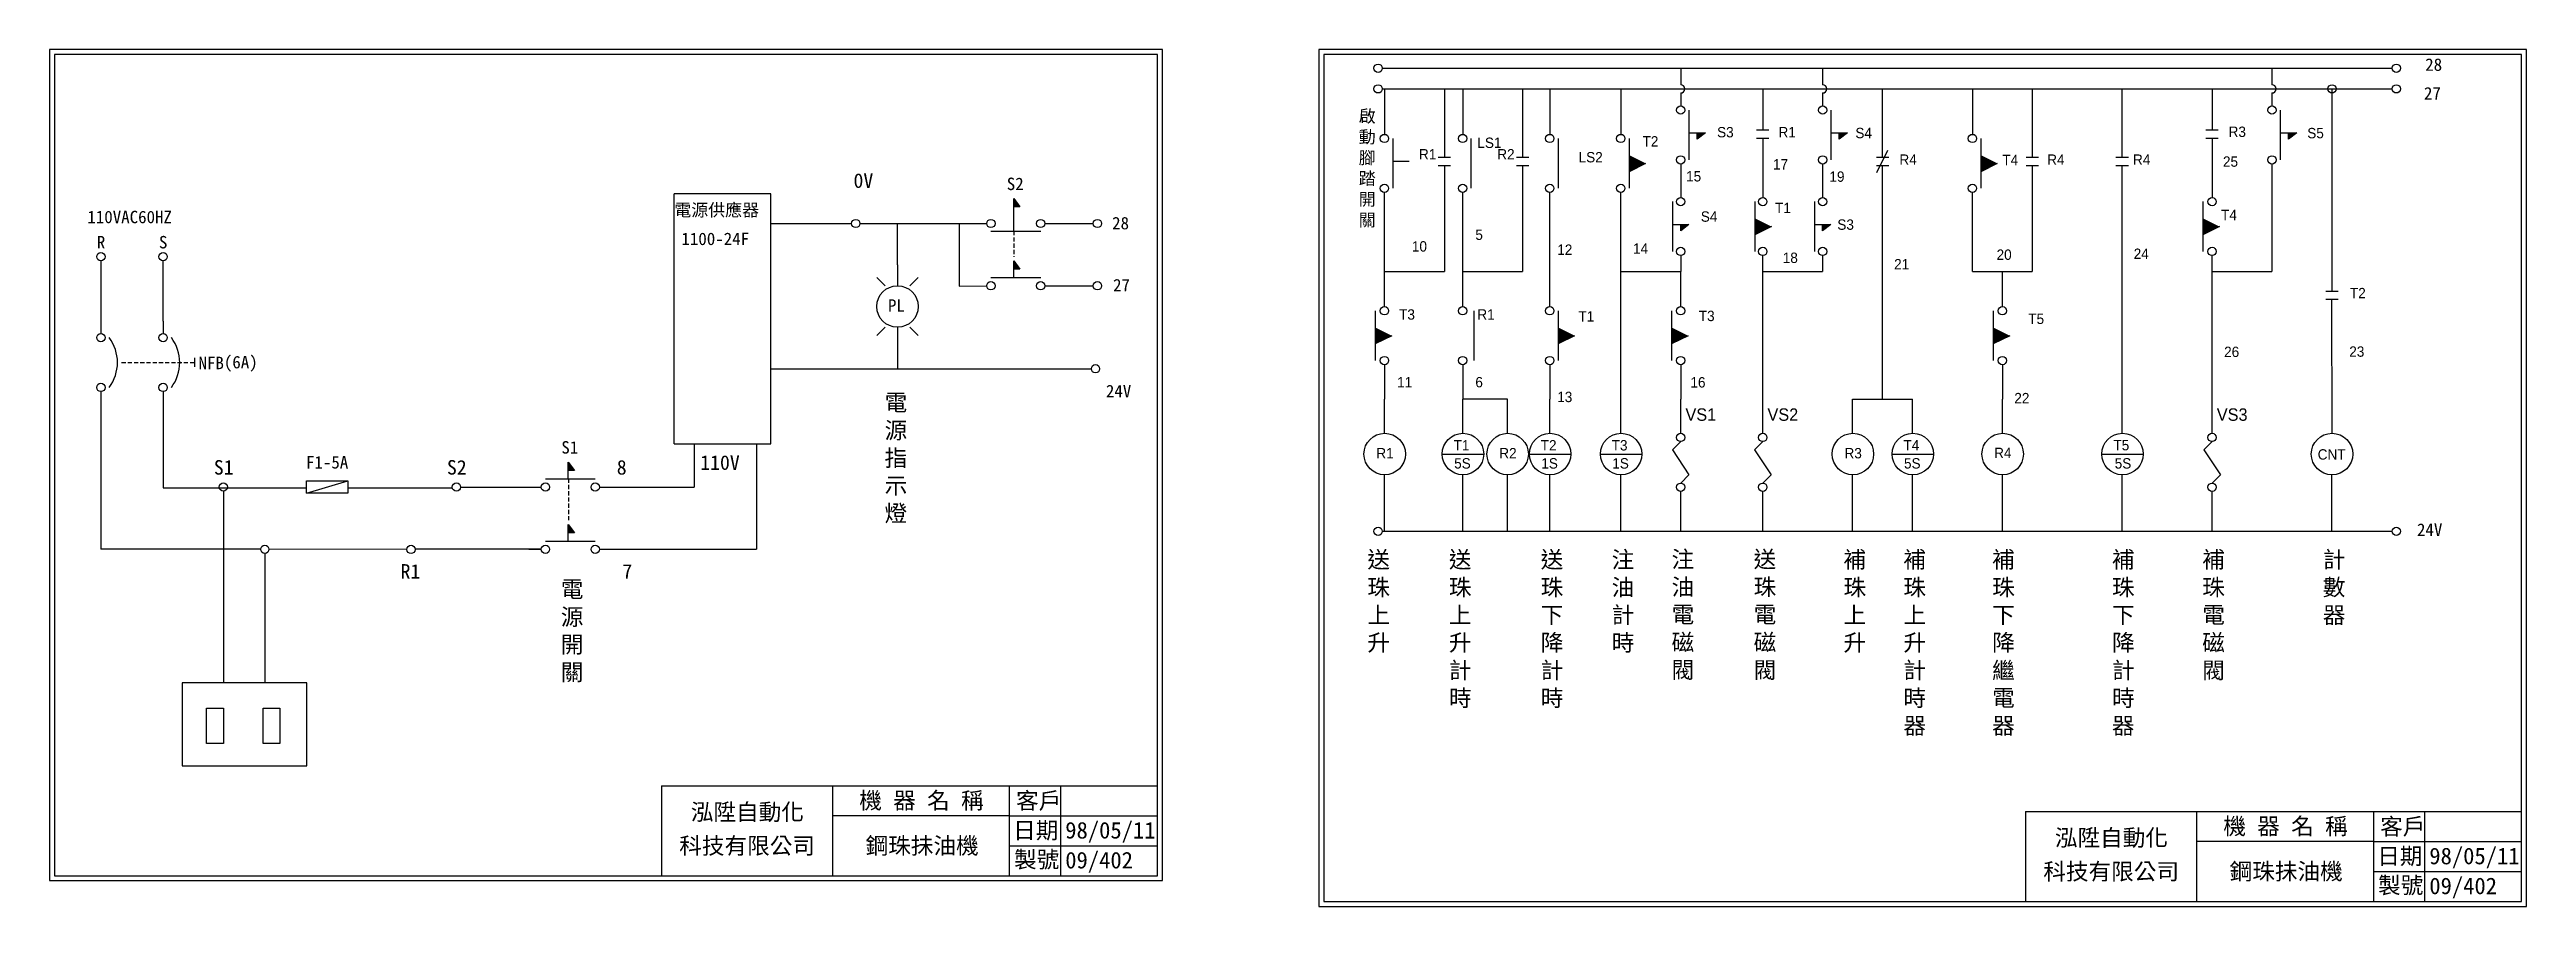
# Model space of a CAD drawing. Extents: x 6 to 603, y -5 to 201.
import ezdxf

# ---------------------------------------------------------------- set-up
doc = ezdxf.new("R2010")
doc.units = 0
doc.header["$MEASUREMENT"] = 0
doc.linetypes.add('HIDDEN9', pattern=[1.5, 1, -0.5])
doc.layers.add('CK_LEVEL_1', color=5, linetype='CONTINUOUS')
doc.layers.add('DIM', color=6, linetype='CONTINUOUS')
doc.styles.add('STSL', font='PMingLiU.ttf')
doc.styles.add('STYLE1', font='KAIU.TTF')
doc.styles.add('STYLE2', font='KAIU.TTF')
doc.styles.add('STYLE3', font='PMingLiU.ttf')
doc.styles.add('STYLE4', font='KAIU.TTF', dxfattribs={"height": 3})

# ---------------------------------------------------------------- blocks, each defined once
blk = doc.blocks.new('NFB2')
at = {"layer": 'DIM', "color": 6, "linetype": 'Continuous'}
for p, q in [((0, 0), (0, -3)), ((15, 0), (15, -3)), ((0, -17), (0, -20)), ((15, -17), (15, -20))]:
    blk.add_line(p, q, dxfattribs=at)
for centre in [(0, -4), (15, -4), (0, -16), (15, -16)]:
    blk.add_circle(centre, 1, dxfattribs=at)
for centre in [(-6, -10), (9, -10)]:
    blk.add_arc(centre, 10, 323.1301, 36.8699, dxfattribs=at)
blk = doc.blocks.new('LOAD')
at = {"layer": 'DIM', "color": 6, "linetype": 'Continuous'}
for p, q in [((0, 0), (0, -5)), ((0, -15), (0, -20))]:
    blk.add_line(p, q, dxfattribs=at)
blk.add_circle((0, -10), 5, dxfattribs=at)
blk = doc.blocks.new('LAMP')
at = {"layer": 'DIM', "color": 6, "linetype": 'Continuous'}
for p, q in [((-3, -5), (-5, -3)), ((5, -3), (3, -5)), ((-3, -15), (-5, -17)), ((3, -15), (5, -17))]:
    blk.add_line(p, q, dxfattribs=at)
blk.add_blockref('LOAD', (0, 0), dxfattribs=at)

msp = doc.modelspace()

# ---------------------------------------------------------------- linework, layer by layer
at = {"layer": 'CK_LEVEL_1', "color": 7, "linetype": 'Continuous'}
for p, q in [((6.09, 201), (6.09, 0.77)), ((274.5, 201), (6.09, 201)), ((7.29, 199.8), (7.29, 1.97)), ((273.3, 199.8), (7.29, 199.8)), ((273.3, 1.97), (273.3, 199.8)), ((274.5, 0.77), (274.5, 201)), ((312.21, 201), (312.21, -5.43)), ((603.49, 201), (312.21, 201)), ((313.41, 199.8), (313.41, -4.23)), ((602.29, 199.8), (313.41, 199.8)), ((602.29, -4.23), (602.29, 199.8)), ((603.49, -5.43), (603.49, 201)), ((602.29, -4.23), (602.29, 193.6)), ((603.49, -5.43), (603.49, 194.8)), ((153.69, 23.62), (153.69, 1.97)), ((237.66, 1.97), (237.66, 23.62)), ((250, 1.97), (250, 23.62)), ((237.66, 16.4), (273.3, 16.4)), ((482.68, 17.42), (482.68, -4.23)), ((566.65, -4.23), (566.65, 17.42)), ((578.99, -4.23), (578.99, 17.42)), ((237.66, 9.18), (273.3, 9.18)), ((566.65, 10.2), (602.29, 10.2)), ((6.09, 0.77), (274.5, 0.77)), ((7.29, 1.97), (273.3, 1.97)), ((566.65, 2.98), (602.29, 2.98)), ((312.21, -5.43), (603.49, -5.43)), ((313.41, -4.23), (602.29, -4.23)), ((335.08, -5.43), (603.49, -5.43)), ((336.28, -4.23), (602.29, -4.23))]:
    msp.add_line(p, q, dxfattribs=at)
at = {"layer": 'DIM', "color": 7, "linetype": 'Continuous'}
for p, q in [((327.52, 196.5), (571.1, 196.5)), ((327.52, 191.54), (571.1, 191.54)), ((328.05, 191.54), (328.05, 180.58)), ((342.5, 191.54), (342.5, 175.09)), ((346.92, 191.54), (346.92, 180.58)), ((361.37, 191.54), (361.37, 175.09)), ((367.93, 191.54), (367.93, 180.58)), ((367.93, 191.54), (367.93, 180.58)), ((385.05, 191.54), (385.05, 180.58)), ((385.05, 191.54), (385.05, 180.58)), ((385.05, 191.54), (385.05, 180.58)), ((385.05, 191.54), (385.05, 180.58)), ((399.5, 196.5), (399.5, 192.54)), ((399.5, 196.5), (399.5, 192.54)), ((419.29, 191.54), (419.29, 181.68)), ((419.29, 191.54), (419.29, 181.68)), ((419.29, 191.54), (419.29, 181.68)), ((419.29, 191.54), (419.29, 181.68)), ((433.74, 196.5), (433.74, 192.54)), ((433.74, 196.5), (433.74, 192.54)), ((448.19, 175.09), (448.19, 191.54)), ((469.86, 191.54), (469.86, 180.58)), ((484.31, 191.54), (484.31, 175.09)), ((505.99, 175.09), (505.99, 191.54)), ((527.66, 191.54), (527.66, 181.68)), ((527.66, 191.54), (527.66, 181.68)), ((527.66, 191.54), (527.66, 181.68)), ((527.66, 191.54), (527.66, 181.68)), ((542.11, 196.5), (542.11, 192.54)), ((542.11, 196.5), (542.11, 192.54)), ((556.6, 142.83), (556.6, 191.54)), ((399.5, 190.54), (399.5, 187.43)), ((399.5, 190.54), (399.5, 187.43)), ((401.5, 186.43), (401.5, 174.43)), ((401.5, 186.43), (401.5, 174.43)), ((401.5, 186.43), (401.5, 174.43)), ((401.5, 186.43), (401.5, 174.43)), ((433.74, 190.54), (433.74, 187.43)), ((433.74, 190.54), (433.74, 187.43)), ((435.74, 186.43), (435.74, 174.43)), ((435.74, 186.43), (435.74, 174.43)), ((435.74, 186.43), (435.74, 174.43)), ((435.74, 186.43), (435.74, 174.43)), ((542.11, 190.54), (542.11, 187.43)), ((542.11, 190.54), (542.11, 187.43)), ((544.11, 186.43), (544.11, 174.43)), ((544.11, 186.43), (544.11, 174.43)), ((544.11, 186.43), (544.11, 174.43)), ((544.11, 186.43), (544.11, 174.43)), ((330.05, 179.58), (330.05, 167.58)), ((348.92, 179.58), (348.92, 167.58)), ((369.93, 179.58), (369.93, 167.58)), ((369.93, 179.58), (369.93, 167.58)), ((387.05, 179.58), (387.05, 167.58)), ((387.05, 179.58), (387.05, 167.58)), ((401.5, 180.93), (405.5, 180.93)), ((401.5, 180.93), (405.5, 180.93)), ((401.5, 180.93), (405.5, 180.93)), ((401.5, 180.93), (405.5, 180.93)), ((403.5, 179.43), (403.5, 180.93)), ((405.5, 180.93), (403.5, 179.43)), ((403.5, 179.43), (403.5, 180.93)), ((405.5, 180.93), (403.5, 179.43)), ((417.79, 181.68), (420.79, 181.68)), ((417.79, 179.68), (420.79, 179.68)), ((419.29, 179.68), (419.29, 165.37)), ((435.74, 180.93), (439.74, 180.93)), ((435.74, 180.93), (439.74, 180.93)), ((435.74, 180.93), (439.74, 180.93)), ((435.74, 180.93), (439.74, 180.93)), ((437.74, 179.43), (437.74, 180.93)), ((439.74, 180.93), (437.74, 179.43)), ((437.74, 179.43), (437.74, 180.93)), ((439.74, 180.93), (437.74, 179.43)), ((471.86, 179.58), (471.86, 167.58)), ((526.16, 181.68), (529.16, 181.68)), ((526.16, 179.68), (529.16, 179.68)), ((527.66, 179.68), (527.66, 165.37)), ((544.11, 180.93), (548.11, 180.93)), ((544.11, 180.93), (548.11, 180.93)), ((544.11, 180.93), (548.11, 180.93)), ((544.11, 180.93), (548.11, 180.93)), ((546.11, 179.43), (546.11, 180.93)), ((548.11, 180.93), (546.11, 179.43)), ((546.11, 179.43), (546.11, 180.93)), ((548.11, 180.93), (546.11, 179.43)), ((330.05, 174.08), (334.05, 174.08)), ((341, 175.09), (344, 175.09)), ((359.87, 175.09), (362.87, 175.09)), ((387.05, 173.58), (391.05, 173.58)), ((391.05, 173.58), (387.05, 171.58)), ((387.05, 173.58), (391.05, 173.58)), ((391.05, 173.58), (387.05, 171.58)), ((399.5, 173.43), (399.5, 165.37)), ((399.5, 173.43), (399.5, 165.37)), ((433.74, 173.43), (433.74, 165.37)), ((433.74, 173.43), (433.74, 165.37)), ((446.69, 175.09), (449.69, 175.09)), ((449.39, 176.72), (446.76, 171.29)), ((471.86, 173.58), (475.86, 173.58)), ((475.86, 173.58), (471.86, 171.58)), ((482.81, 175.09), (485.81, 175.09)), ((504.49, 175.09), (507.49, 175.09)), ((542.11, 173.43), (542.11, 151.37)), ((542.11, 173.43), (542.11, 151.37)), ((341, 173.09), (344, 173.09)), ((342.5, 173.09), (342.5, 147.5)), ((359.87, 173.09), (362.87, 173.09)), ((361.37, 173.09), (361.37, 147.5)), ((446.69, 173.09), (449.69, 173.09)), ((448.19, 116.81), (448.19, 173.09)), ((482.81, 173.09), (485.81, 173.09)), ((484.31, 173.09), (484.31, 147.5)), ((504.49, 173.09), (507.49, 173.09)), ((505.99, 116.81), (505.99, 173.09)), ((180.02, 166.25), (156.77, 166.25)), ((156.77, 106.05), (156.77, 166.25)), ((180.02, 106.05), (180.02, 166.25)), ((238.67, 157.25), (238.64, 165.1)), ((238.64, 165.1), (240.14, 163.1)), ((240.14, 163.1), (238.64, 163.1)), ((328.05, 147.5), (328.05, 166.58)), ((346.92, 147.5), (346.92, 166.58)), ((367.93, 147.5), (367.93, 166.58)), ((367.93, 147.5), (367.93, 166.58)), ((367.93, 139.07), (367.93, 165.31)), ((385.05, 116.81), (385.05, 166.58)), ((385.05, 116.81), (385.05, 166.58)), ((385.05, 116.81), (385.05, 166.58)), ((385.05, 116.81), (385.05, 166.58)), ((397.5, 164.37), (397.5, 152.37)), ((397.5, 164.37), (397.5, 152.37)), ((397.5, 164.37), (397.5, 152.37)), ((397.5, 164.37), (397.5, 152.37)), ((417.4, 164.37), (417.4, 152.37)), ((417.4, 164.37), (417.4, 152.37)), ((431.74, 164.37), (431.74, 152.37)), ((431.74, 164.37), (431.74, 152.37)), ((431.74, 164.37), (431.74, 152.37)), ((431.74, 164.37), (431.74, 152.37)), ((469.86, 147.5), (469.86, 166.58)), ((525.44, 164.37), (525.44, 152.37)), ((525.44, 164.37), (525.44, 152.37)), ((180.02, 159.1), (199.55, 159.1)), ((201.55, 159.1), (232.14, 159.1)), ((210.61, 149.1), (210.61, 159.1)), ((225.46, 159.1), (225.46, 143.98)), ((233.14, 157.25), (245.14, 157.25)), ((246.14, 159.1), (257.84, 159.1)), ((397.5, 158.87), (401.5, 158.87)), ((397.5, 158.87), (401.5, 158.87)), ((397.5, 158.87), (401.5, 158.87)), ((397.5, 158.87), (401.5, 158.87)), ((399.5, 157.37), (399.5, 158.87)), ((401.5, 158.87), (399.5, 157.37)), ((399.5, 157.37), (399.5, 158.87)), ((401.5, 158.87), (399.5, 157.37)), ((417.4, 158.37), (421.4, 158.37)), ((421.4, 158.37), (417.4, 156.37)), ((417.4, 158.37), (421.4, 158.37)), ((421.4, 158.37), (417.4, 156.37)), ((431.74, 158.87), (435.74, 158.87)), ((431.74, 158.87), (435.74, 158.87)), ((431.74, 158.87), (435.74, 158.87)), ((431.74, 158.87), (435.74, 158.87)), ((433.74, 157.37), (433.74, 158.87)), ((435.74, 158.87), (433.74, 157.37)), ((433.74, 157.37), (433.74, 158.87)), ((435.74, 158.87), (433.74, 157.37)), ((525.44, 158.37), (529.44, 158.37)), ((529.44, 158.37), (525.44, 156.37)), ((525.44, 158.37), (529.44, 158.37)), ((529.44, 158.37), (525.44, 156.37)), ((18.48, 150.1), (18.48, 135.6)), ((33.48, 135.6), (33.48, 150.1)), ((238.64, 146.1), (238.64, 150.1)), ((238.64, 150.1), (240.14, 148.1)), ((399.5, 151.37), (399.5, 147.5)), ((399.5, 151.37), (399.5, 147.5)), ((419.29, 116.81), (419.29, 151.37)), ((419.29, 116.81), (419.29, 151.37)), ((419.29, 116.81), (419.29, 151.37)), ((419.29, 116.81), (419.29, 151.37)), ((433.74, 151.37), (433.74, 147.5)), ((433.74, 151.37), (433.74, 147.5)), ((527.66, 116.81), (527.66, 151.37)), ((527.66, 116.81), (527.66, 151.37)), ((527.66, 116.81), (527.66, 151.37)), ((527.66, 116.81), (527.66, 151.37)), ((542.11, 151.37), (542.11, 147.5)), ((542.11, 151.37), (542.11, 147.5)), ((225.46, 143.98), (232.14, 144.08)), ((233.14, 146.1), (245.14, 146.1)), ((240.14, 148.1), (238.64, 148.1)), ((246.14, 144.1), (257.84, 144.1)), ((328.05, 147.5), (342.5, 147.5)), ((328.05, 139.07), (328.05, 147.5)), ((346.92, 139.07), (346.92, 147.5)), ((346.92, 147.5), (361.37, 147.5)), ((385.05, 147.5), (399.5, 147.5)), ((385.05, 147.5), (399.5, 147.5)), ((399.5, 139.07), (399.5, 147.5)), ((399.5, 139.07), (399.5, 147.5)), ((419.29, 147.5), (433.74, 147.5)), ((419.29, 147.5), (433.74, 147.5)), ((469.86, 147.5), (484.31, 147.5)), ((477.09, 139.07), (477.09, 147.5)), ((527.66, 147.5), (542.11, 147.5)), ((527.66, 147.5), (542.11, 147.5)), ((325.83, 138.07), (325.83, 126.07)), ((349.63, 138.07), (349.63, 126.07)), ((369.93, 138.07), (369.93, 126.07)), ((397.29, 138.07), (397.29, 126.07)), ((397.29, 138.07), (397.29, 126.07)), ((474.87, 138.07), (474.87, 126.07)), ((555.1, 142.83), (558.1, 142.83)), ((555.1, 140.83), (558.1, 140.83)), ((556.59, 108.56), (556.56, 140.83)), ((325.83, 132.07), (329.83, 132.07)), ((329.83, 132.07), (325.83, 130.07)), ((369.93, 132.07), (373.93, 132.07)), ((373.93, 132.07), (369.93, 130.07)), ((397.29, 132.07), (401.29, 132.07)), ((401.29, 132.07), (397.29, 130.07)), ((397.29, 132.07), (401.29, 132.07)), ((401.29, 132.07), (397.29, 130.07)), ((474.87, 132.07), (478.87, 132.07)), ((478.87, 132.07), (474.87, 130.07)), ((41.09, 126.72), (41.09, 124.54)), ((210.61, 129.1), (210.61, 124.1)), ((180.02, 124.1), (257.36, 124.1)), ((328.05, 125.07), (328.05, 116.81)), ((346.92, 125.07), (346.92, 116.81)), ((367.93, 125.07), (367.93, 116.81)), ((399.5, 125.07), (399.5, 116.81)), ((399.5, 125.07), (399.5, 116.81)), ((477.09, 125.07), (477.09, 116.81)), ((18.48, 116.6), (18.48, 80.6)), ((33.48, 116.6), (33.48, 95.42)), ((328.05, 108.56), (328.05, 116.81)), ((346.92, 108.56), (346.92, 116.81)), ((357.7, 116.81), (346.92, 116.81)), ((357.7, 108.56), (357.7, 116.81)), ((367.93, 108.56), (367.93, 116.81)), ((385.05, 108.56), (385.05, 116.81)), ((385.05, 108.56), (385.05, 116.81)), ((399.5, 108.56), (399.5, 116.81)), ((399.5, 108.56), (399.5, 116.81)), ((419.29, 108.56), (419.29, 116.81)), ((419.29, 108.56), (419.29, 116.81)), ((440.96, 116.81), (455.41, 116.81)), ((440.96, 108.56), (440.96, 116.81)), ((455.41, 108.56), (455.41, 116.81)), ((477.09, 108.56), (477.09, 116.81)), ((505.99, 108.56), (505.99, 116.81)), ((527.66, 108.56), (527.66, 116.81)), ((527.66, 108.56), (527.66, 116.81)), ((131.2, 97.6), (131.2, 101.6)), ((131.2, 101.6), (132.7, 99.6)), ((156.77, 106.05), (171.77, 106.05)), ((161.6, 106.05), (161.6, 95.6)), ((171.77, 106.05), (180.02, 106.05)), ((176.6, 106.05), (176.6, 80.6)), ((341.99, 103.56), (351.99, 103.56)), ((363.01, 103.56), (373.01, 103.56)), ((380.13, 103.56), (390.13, 103.56)), ((399.5, 106.56), (397.5, 104.56)), ((399.5, 106.56), (397.5, 104.56)), ((397.5, 104.56), (401.5, 98.56)), ((397.5, 104.56), (401.5, 98.56)), ((419.29, 106.56), (417.29, 104.56)), ((419.29, 106.56), (417.29, 104.56)), ((417.29, 104.56), (421.29, 98.56)), ((417.29, 104.56), (421.29, 98.56)), ((450.49, 103.56), (460.49, 103.56)), ((501.06, 103.56), (511.06, 103.56)), ((527.66, 106.56), (525.66, 104.56)), ((527.66, 106.56), (525.66, 104.56)), ((525.66, 104.56), (529.66, 98.56)), ((525.66, 104.56), (529.66, 98.56)), ((68.05, 97.1), (78.05, 97.1)), ((68.05, 94.1), (78.05, 97.1)), ((68.05, 94.1), (68.05, 97.1)), ((78.05, 97.1), (78.05, 94.1)), ((105.24, 95.6), (124.7, 95.6)), ((125.7, 97.6), (137.7, 97.6)), ((132.7, 99.6), (131.2, 99.6)), ((138.7, 95.6), (161.6, 95.6)), ((328.04, 84.94), (328.04, 98.56)), ((346.92, 84.94), (346.92, 98.56)), ((357.7, 84.94), (357.7, 98.56)), ((367.93, 84.94), (367.93, 98.56)), ((385.05, 84.94), (385.05, 98.56)), ((385.05, 84.94), (385.05, 98.56)), ((401.5, 98.56), (399.5, 96.56)), ((401.5, 98.56), (399.5, 96.56)), ((421.29, 98.56), (419.29, 96.56)), ((421.29, 98.56), (419.29, 96.56)), ((440.96, 84.94), (440.96, 98.56)), ((455.41, 84.94), (455.41, 98.56)), ((477.08, 84.94), (477.08, 98.56)), ((505.98, 84.94), (505.98, 98.56)), ((529.66, 98.56), (527.66, 96.56)), ((529.66, 98.56), (527.66, 96.56)), ((556.55, 84.94), (556.55, 98.56)), ((33.48, 95.42), (47.04, 95.42)), ((33.48, 95.42), (68.05, 95.42)), ((48.05, 94.61), (48.05, 48.4)), ((78.05, 94.1), (68.05, 94.1)), ((78.05, 95.42), (103.26, 95.42)), ((84.51, 95.42), (88.95, 95.42)), ((95.95, 95.42), (102.23, 95.42)), ((399.5, 84.94), (399.5, 94.56)), ((399.5, 84.94), (399.5, 94.56)), ((419.29, 84.94), (419.29, 94.56)), ((419.29, 84.94), (419.29, 94.56)), ((527.65, 84.94), (527.66, 94.56)), ((527.65, 84.94), (527.66, 94.56)), ((131.2, 82.6), (131.2, 86.6)), ((131.2, 86.6), (132.7, 84.6)), ((132.7, 84.6), (131.2, 84.6)), ((327.52, 84.94), (571.1, 84.94)), ((57.02, 80.6), (18.48, 80.6)), ((58.05, 79.61), (58.05, 48.4)), ((92.28, 80.58), (59.02, 80.6)), ((124.7, 80.6), (94.28, 80.6)), ((101.85, 80.6), (95.95, 80.6)), ((101.85, 80.6), (95.95, 80.6)), ((101.85, 80.6), (97.3, 80.6)), ((101.85, 80.6), (97.5, 80.6)), ((101.85, 80.6), (97.5, 80.6)), ((101.85, 80.6), (97.5, 80.6)), ((101.85, 80.6), (97.5, 80.6)), ((124.7, 80.6), (120.99, 80.6)), ((121.7, 80.6), (124.7, 80.6)), ((125.7, 82.6), (137.7, 82.6)), ((138.7, 80.6), (176.6, 80.6)), ((38.12, 48.4), (38.12, 28.4)), ((68.12, 48.4), (38.12, 48.4)), ((68.12, 28.4), (68.12, 48.4)), ((38.12, 28.4), (68.12, 28.4)), ((153.69, 23.62), (273.3, 23.62)), ((194.94, 23.62), (194.94, 1.97)), ((237.66, 16.4), (194.94, 16.4)), ((482.68, 17.42), (602.29, 17.42)), ((523.92, 17.42), (523.92, -4.23)), ((566.65, 10.2), (523.92, 10.2))]:
    msp.add_line(p, q, dxfattribs=at)
at = {"layer": 'DIM', "color": 7, "linetype": 'HIDDEN9'}
for p, q in [((238.67, 157.25), (238.67, 151.1)), ((23.48, 125.6), (41.09, 125.6)), ((131.23, 97.6), (131.23, 87.6))]:
    msp.add_line(p, q, dxfattribs=at)
at = {"layer": 'DIM', "color": 7, "linetype": 'Continuous'}
for points in [[(43.98, 42.33), (48.05, 42.33), (48.05, 33.81), (43.98, 33.81)], [(57.59, 42.33), (61.66, 42.33), (61.66, 33.81), (57.59, 33.81)]]:
    msp.add_lwpolyline(points, close=True, dxfattribs=at)
for centre, radius in [((326.52, 196.5), 1), ((572.1, 196.5), 1), ((326.52, 191.54), 1), ((556.6, 191.54), 1), ((572.1, 191.54), 1), ((399.5, 186.43), 1), ((399.5, 186.43), 1), ((433.74, 186.43), 1), ((433.74, 186.43), 1), ((542.11, 186.43), 1), ((542.11, 186.43), 1), ((328.05, 179.58), 1), ((346.92, 179.58), 1), ((367.93, 179.58), 1), ((367.93, 179.58), 1), ((385.05, 179.58), 1), ((385.05, 179.58), 1), ((385.05, 179.58), 1), ((385.05, 179.58), 1), ((469.86, 179.58), 1), ((399.5, 174.43), 1), ((399.5, 174.43), 1), ((433.74, 174.43), 1), ((433.74, 174.43), 1), ((542.11, 174.43), 1), ((542.11, 174.43), 1), ((328.05, 167.58), 1), ((346.92, 167.58), 1), ((367.93, 167.58), 1), ((367.93, 167.58), 1), ((385.05, 167.58), 1), ((385.05, 167.58), 1), ((385.05, 167.58), 1), ((385.05, 167.58), 1), ((469.86, 167.58), 1), ((399.5, 164.37), 1), ((399.5, 164.37), 1), ((399.5, 164.37), 1), ((399.5, 164.37), 1), ((419.29, 164.37), 1), ((419.29, 164.37), 1), ((419.29, 164.37), 1), ((419.29, 164.37), 1), ((433.74, 164.37), 1), ((433.74, 164.37), 1), ((433.74, 164.37), 1), ((433.74, 164.37), 1), ((527.66, 164.37), 1), ((527.66, 164.37), 1), ((527.66, 164.37), 1), ((527.66, 164.37), 1), ((200.55, 159.1), 1), ((233.14, 159.1), 1), ((245.14, 159.1), 1), ((258.84, 159.1), 1), ((18.48, 151.1), 1), ((33.48, 151.1), 1), ((399.5, 152.37), 1), ((399.5, 152.37), 1), ((399.5, 152.37), 1), ((399.5, 152.37), 1), ((419.29, 152.37), 1), ((419.29, 152.37), 1), ((419.29, 152.37), 1), ((419.29, 152.37), 1), ((433.74, 152.37), 1), ((433.74, 152.37), 1), ((433.74, 152.37), 1), ((433.74, 152.37), 1), ((527.66, 152.37), 1), ((527.66, 152.37), 1), ((527.66, 152.37), 1), ((527.66, 152.37), 1), ((233.14, 144.1), 1), ((245.14, 144.1), 1), ((258.84, 144.1), 1), ((328.05, 138.07), 1), ((346.92, 138.07), 1), ((367.93, 138.07), 1), ((399.5, 138.07), 1), ((399.5, 138.07), 1), ((477.09, 138.07), 1), ((328.05, 126.07), 1), ((346.92, 126.07), 1), ((367.93, 126.07), 1), ((399.5, 126.07), 1), ((399.5, 126.07), 1), ((477.09, 126.07), 1), ((258.36, 124.1), 1), ((328.12, 103.56), 5), ((346.99, 103.56), 5), ((357.77, 103.56), 5), ((368.01, 103.56), 5), ((385.13, 103.56), 5), ((385.13, 103.56), 5), ((399.5, 107.56), 1), ((399.5, 107.56), 1), ((419.29, 107.56), 1), ((419.29, 107.56), 1), ((441.04, 103.56), 5), ((455.49, 103.56), 5), ((477.16, 103.56), 5), ((506.06, 103.56), 5), ((527.66, 107.56), 1), ((527.66, 107.56), 1), ((556.6, 103.56), 5), ((48.02, 95.6), 1), ((104.24, 95.6), 1), ((125.7, 95.6), 1), ((137.7, 95.6), 1), ((399.5, 95.56), 1), ((399.5, 95.56), 1), ((419.29, 95.56), 1), ((419.29, 95.56), 1), ((527.66, 95.56), 1), ((527.66, 95.56), 1), ((326.52, 84.94), 1), ((572.1, 84.94), 1), ((58.02, 80.6), 1), ((93.28, 80.57), 1), ((125.7, 80.6), 1), ((137.7, 80.6), 1)]:
    msp.add_circle(centre, radius, dxfattribs=at)
for centre in [(399.5, 191.54), (433.74, 191.54), (542.11, 191.54)]:
    msp.add_arc(centre, 1, 270, 90, dxfattribs=at)
for points in [[(405.5, 180.93), (403.5, 180.93), (403.5, 179.43)], [(405.5, 180.93), (403.5, 180.93), (403.5, 179.43)], [(439.74, 180.93), (437.74, 180.93), (437.74, 179.43)], [(439.74, 180.93), (437.74, 180.93), (437.74, 179.43)], [(548.11, 180.93), (546.11, 180.93), (546.11, 179.43)], [(548.11, 180.93), (546.11, 180.93), (546.11, 179.43)], [(391.05, 173.58), (387.05, 175.58), (387.05, 171.58)], [(391.05, 173.58), (387.05, 175.58), (387.05, 171.58)], [(475.86, 173.58), (471.86, 175.58), (471.86, 171.58)], [(238.64, 165.1), (238.64, 163.1), (240.14, 163.1)], [(401.5, 158.87), (399.5, 158.87), (399.5, 157.37)], [(401.5, 158.87), (399.5, 158.87), (399.5, 157.37)], [(421.4, 158.37), (417.4, 160.37), (417.4, 156.37)], [(421.4, 158.37), (417.4, 160.37), (417.4, 156.37)], [(435.74, 158.87), (433.74, 158.87), (433.74, 157.37)], [(435.74, 158.87), (433.74, 158.87), (433.74, 157.37)], [(529.44, 158.37), (525.44, 160.37), (525.44, 156.37)], [(529.44, 158.37), (525.44, 160.37), (525.44, 156.37)], [(238.64, 150.1), (238.64, 148.1), (240.14, 148.1)], [(329.83, 132.07), (325.83, 134.07), (325.83, 130.07)], [(373.93, 132.07), (369.93, 134.07), (369.93, 130.07)], [(401.29, 132.07), (397.29, 134.07), (397.29, 130.07)], [(401.29, 132.07), (397.29, 134.07), (397.29, 130.07)], [(478.87, 132.07), (474.87, 134.07), (474.87, 130.07)], [(131.2, 101.6), (131.2, 99.6), (132.7, 99.6)], [(131.2, 86.6), (131.2, 84.6), (132.7, 84.6)]]:
    msp.add_solid(points, dxfattribs=at)

# ---------------------------------------------------------------- block references
for name, p in [('LAMP', (210.61, 149.1)), ('NFB2', (18.48, 135.6))]:
    msp.add_blockref(name, p, dxfattribs=at)

# ---------------------------------------------------------------- texts
for s, height, style, p in [('28', 3, 'STYLE1', (579.07, 195.88)), ('27', 3, 'STYLE1', (578.77, 188.97)), ('LS1', 2.5, 'STSL', (350.46, 177.3)), ('T2', 2.5, 'STSL', (390.3, 177.64)), ('S3', 2.5, 'STSL', (408.28, 179.85)), ('R1', 2.5, 'STSL', (423.09, 179.85)), ('S4', 2.5, 'STSL', (441.63, 179.65)), ('R3', 2.5, 'STSL', (531.65, 179.95)), ('S5', 2.5, 'STSL', (550.62, 179.63)), ('R1', 2.5, 'STSL', (336.39, 174.53)), ('R2', 2.5, 'STSL', (355.26, 174.53)), ('LS2', 2.5, 'STSL', (374.88, 173.82)), ('17', 2.5, 'STSL', (421.76, 172.1)), ('R4', 2.5, 'STSL', (452.26, 173.24)), ('T4', 2.5, 'STSL', (477.08, 173.15)), ('R4', 2.5, 'STSL', (487.9, 173.24)), ('R4', 2.5, 'STSL', (508.6, 173.24)), ('25', 2.5, 'STSL', (530.29, 172.77)), ('0V', 3.5, 'STYLE1', (200, 167.68)), ('15', 2.5, 'STSL', (400.81, 169.22)), ('19', 2.5, 'STSL', (435.37, 169.15)), ('110VAC60HZ', 3, 'STYLE1', (15.21, 159.17)), ('S4', 2.5, 'STSL', (404.35, 159.52)), ('T1', 2.5, 'STSL', (422.26, 161.59)), ('T4', 2.5, 'STSL', (529.83, 159.9)), ('R', 3, 'STYLE1', (17.48, 153.1)), ('S', 3, 'STYLE1', (32.48, 153.1)), ('28', 3, 'STYLE1', (262.37, 157.69)), ('5', 2.5, 'STSL', (349.98, 155.14)), ('S3', 2.5, 'STSL', (437.28, 157.58)), ('10', 2.5, 'STSL', (334.67, 152.34)), ('12', 2.5, 'STSL', (369.73, 151.54)), ('14', 2.5, 'STSL', (388, 151.81)), ('18', 2.5, 'STSL', (424.12, 149.59)), ('21', 2.5, 'STSL', (450.97, 148.04)), ('20', 2.5, 'STSL', (475.69, 150.34)), ('24', 2.5, 'STSL', (508.76, 150.56)), ('27', 3, 'STYLE1', (262.6, 142.74)), ('T2', 2.5, 'STSL', (560.91, 141.08)), ('T3', 2.5, 'STSL', (331.59, 135.93)), ('R1', 2.5, 'STSL', (350.46, 135.93)), ('T1', 2.5, 'STSL', (374.84, 135.47)), ('T3', 2.5, 'STSL', (403.87, 135.58)), ('T5', 2.5, 'STSL', (483.34, 134.88)), ('NFB', 3, 'STYLE1', (42.02, 124)), ('(6A)', 3, 'STYLE1', (48.14, 124.2)), ('26', 2.5, 'STSL', (530.57, 126.93)), ('23', 2.5, 'STSL', (560.75, 126.99)), ('24V', 3, 'STYLE1', (260.87, 117.22)), ('11', 2.5, 'STSL', (331.11, 119.62)), ('6', 2.5, 'STSL', (349.98, 119.62)), ('16', 2.5, 'STSL', (401.85, 119.58)), ('13', 2.5, 'STSL', (369.73, 116.06)), ('VS1', 3, 'STSL', (400.65, 111.56)), ('VS2', 3, 'STSL', (420.43, 111.56)), ('22', 2.5, 'STSL', (479.97, 115.78)), ('VS3', 3, 'STSL', (528.8, 111.56)), ('S1', 3.5, 'STYLE1', (45.72, 98.6)), ('F1-5A', 3, 'STYLE1', (67.94, 100.07)), ('S2', 3.5, 'STYLE1', (101.94, 98.6)), ('8', 3.5, 'STYLE1', (142.9, 98.6)), ('110V', 3.5, 'STYLE1', (163.03, 99.75)), ('R1', 2.5, 'STSL', (326.1, 102.51)), ('T1', 2.5, 'STSL', (344.73, 104.41)), ('5S', 2.5, 'STSL', (344.87, 100.06)), ('R2', 2.5, 'STSL', (355.75, 102.51)), ('T2', 2.5, 'STSL', (365.74, 104.41)), ('1S', 2.5, 'STSL', (365.88, 100.06)), ('T3', 2.5, 'STSL', (382.86, 104.41)), ('1S', 2.5, 'STSL', (383, 100.06)), ('R3', 2.5, 'STSL', (439.01, 102.51)), ('T4', 2.5, 'STSL', (453.22, 104.41)), ('5S', 2.5, 'STSL', (453.36, 100.06)), ('R4', 2.5, 'STSL', (475.1, 102.58)), ('T5', 2.5, 'STSL', (503.87, 104.44)), ('5S', 2.5, 'STSL', (504.18, 100.06)), ('CNT', 2.5, 'STSL', (553.14, 102.21)), ('24V', 3, 'STYLE1', (577.08, 83.83)), ('R1', 3.5, 'STYLE1', (90.76, 73.53)), ('7', 3.5, 'STYLE1', (144.26, 73.53)), ('泓陞自動化', 4, 'STYLE2', (160.76, 15.32)), ('機 器 名 稱', 4, 'STYLE2', (201.4, 18.1)), ('客戶', 4, 'STYLE2', (239.21, 18.03)), ('日期', 4, 'STYLE2', (238.5, 10.9)), ('98/05/11', 4, 'STYLE1', (251.07, 10.92)), ('泓陞自動化', 4, 'STYLE2', (489.75, 9.12)), ('機 器 名 稱', 4, 'STYLE2', (530.39, 11.9)), ('客戶', 4, 'STYLE2', (568.2, 11.82)), ('科技有限公司', 4, 'STYLE2', (157.97, 7.19)), ('鋼珠抺油機', 4, 'STYLE2', (202.91, 7.22)), ('製號', 4, 'STYLE2', (238.71, 3.87)), ('09/402', 4, 'STYLE1', (251.07, 3.71)), ('日期', 4, 'STYLE2', (567.49, 4.7)), ('98/05/11', 4, 'STYLE1', (580.06, 4.72)), ('科技有限公司', 4, 'STYLE2', (486.96, 0.99)), ('鋼珠抺油機', 4, 'STYLE2', (531.9, 1.02)), ('製號', 4, 'STYLE2', (567.7, -2.33)), ('09/402', 4, 'STYLE1', (580.06, -2.49))]:
    msp.add_text(s, height=height, dxfattribs=dict(at, style=style)).set_placement(p)
at = {"layer": 'DIM', "color": 7, "linetype": 'HIDDEN9', "style": 'STYLE1'}
for s, p in [('S2', (236.96, 167.15)), ('PL', (208.31, 137.84)), ('S1', (129.53, 103.66))]:
    msp.add_text(s, height=3, dxfattribs=at).set_placement(p)
at = {"layer": 'DIM', "color": 7, "linetype": 'Continuous', "attachment_point": 1}
for s, insert, char_height, width, style in [('{\\C3;啟動腳踏開關}', (321.85, 186.45), 3, 3.9913, 'STYLE4'), ('{\\fDFKai-SB|b0|i0|c136|p65;\\C3;電源供應器}', (156.77, 163.85), 3, 21.1182, 'STYLE3'), ('{\\fDFKai-SB|b0|i0|c136|p65;\\C3;1100-24F}', (158.49, 156.9), 3, 21.1182, 'STYLE3'), ('{\\fDFKai-SB|b0|i0|c136|p65;\\C3;電源指示燈}', (207.49, 117.95), 4, 3.4708, 'STYLE3'), ('送珠上升', (323.93, 80.13), 4, 2.9957, 'STYLE4'), ('送珠上升計時', (343.59, 80.13), 4, 3.7908, 'STYLE4'), ('送珠下降計時', (365.73, 80.13), 4, 2.5192, 'STYLE4'), ('注油計時', (382.85, 80.13), 4, 0.731, 'STYLE4'), ('注油電磁閥', (397.3, 80.22), 4, 5.1814, 'STYLE4'), ('送珠電磁閥', (417.09, 80.21), 4, 2.1503, 'STYLE4'), ('補珠上升', (438.76, 80.13), 4, 0.8364, 'STYLE4'), ('補珠上升計時器', (453.21, 80.13), 4, 3.592, 'STYLE4'), ('補珠下降繼電\\P器', (474.62, 80.13), 4, 0.5609, 'STYLE4'), ('補珠下降計時器', (503.52, 80.13), 4, 5.7965, 'STYLE4'), ('補珠電磁閥', (525.29, 80.13), 4, 4.4187, 'STYLE4'), ('計數器', (554.36, 80.13), 4, 3.592, 'STYLE4'), ('{\\fDFKai-SB|b0|i0|c136|p65;\\C3;電源開關}', (129.4, 73), 4, 3.7285, 'STYLE3')]:
    msp.add_mtext(s, dxfattribs=dict(at, insert=insert, char_height=char_height, width=width, style=style))

doc.saveas('drawing.dxf')
